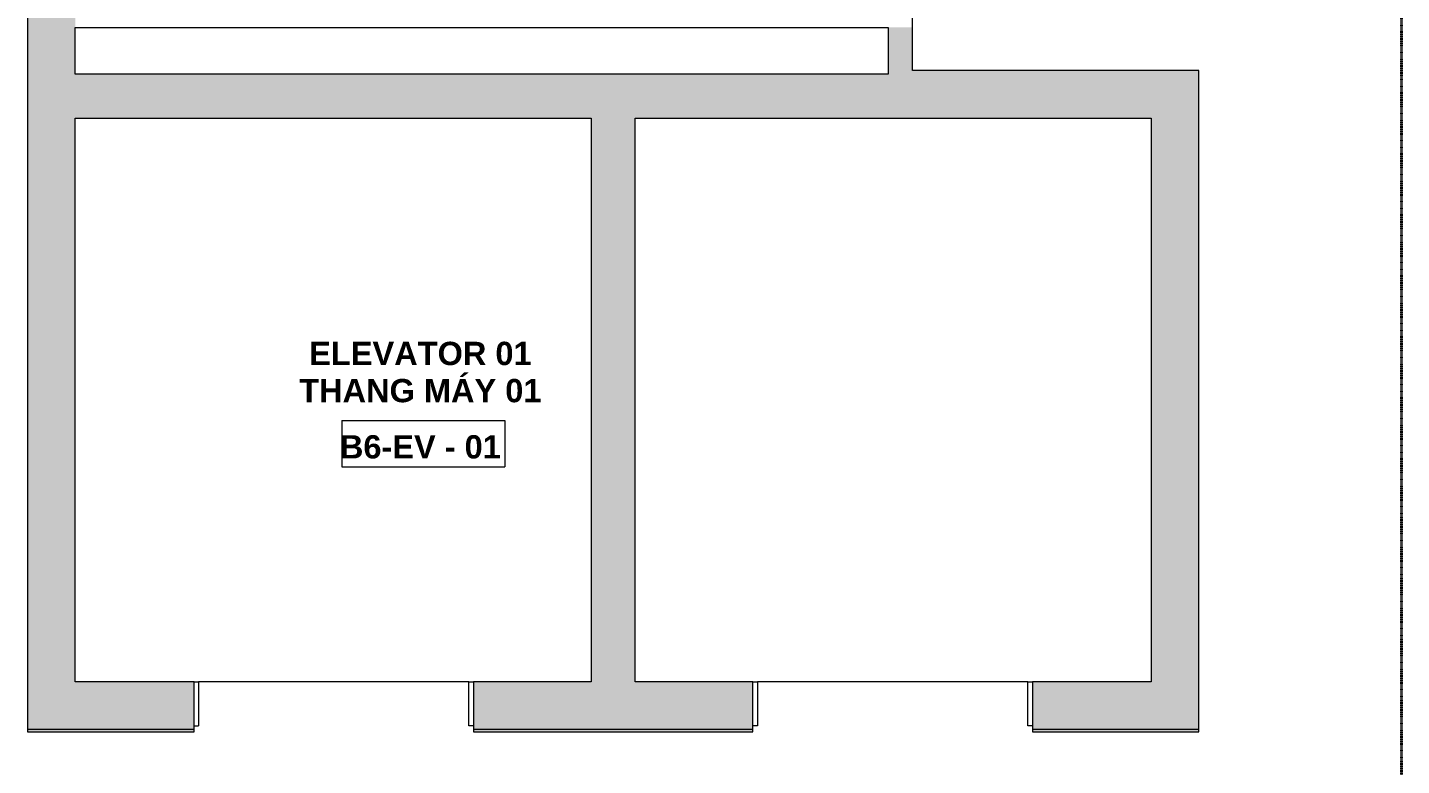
# Model space of a CAD drawing. Header units: millimetres. Extents: x -32090 to 18410, y 18847 to 76047.
# Drawn here: x -10205 to -4305, y 68557 to 71727 of the extents above; entities that cross this region are included whole.
import ezdxf

# ---------------------------------------------------------------- set-up
doc = ezdxf.new("R2010")
doc.units = ezdxf.units.MM
doc.linetypes.add('dash 1-1', pattern=[2, 1, -1])
for name, color, linetype, lineweight in [('A-AREA-IDEN', 2, 'Continuous', 9), ('A-DETL', 90, 'Continuous', 5), ('A-FLOR', 192, 'Continuous', 5), ('A-WALL', 113, 'Continuous', 5), ('A-WALL-PATT', 111, 'Continuous', 5)]:
    doc.layers.add(name, color=color, linetype=linetype, lineweight=lineweight)
doc.styles.add('Arial_B', font='arialbd.ttf', dxfattribs={"height": 100})

# ---------------------------------------------------------------- blocks, each defined once
blk = doc.blocks.new('Room Tag - Room Tag-8377849-1st Traffic Floor Plan - Pedestrian')
at = {"layer": 'A-AREA-IDEN'}
for p, q in [((-7, -0.80625), (-7, -4.80625)), ((-7, -0.80625), (7, -0.80625)), ((7, -0.80625), (7, -4.80625)), ((-7, -4.80625), (7, -4.80625))]:
    blk.add_line(p, q, dxfattribs=at)

msp = doc.modelspace()

# ---------------------------------------------------------------- hatches: boundary and pattern name
at = {"layer": 'A-WALL-PATT'}
for points in [[(-10204.9, 71527), (-9999.9, 71527), (-9999.9, 71832), (-10204.9, 71832), (-10204.9, 71682.8)], [(-6509.9, 71727), (-6509.9, 71527), (-6404.9, 71527), (-6404.9, 71727)], [(-7973.9, 71337), (-6457.4, 71337), (-6457.4, 71527), (-10204.9, 71527), (-10204.9, 71337), (-9999.9, 71337)], [(-6404.9, 71337), (-5174.9, 71337), (-5174.9, 71542), (-6404.9, 71542), (-6404.9, 71527), (-6457.4, 71527), (-6457.4, 71337)], [(-10204.9, 68712), (-9999.9, 68712), (-9999.9, 71337), (-10204.9, 71337), (-10204.9, 68917)], [(-7594.9, 68917), (-7594.9, 71337), (-7784.9, 71337), (-7784.9, 68917)], [(-5174.9, 68727), (-5174.9, 71337), (-5379.9, 71337), (-5379.9, 68727)]]:
    msp.add_hatch(color=256, dxfattribs=at).paths.add_polyline_path(points)
h = msp.add_hatch(color=256, dxfattribs=at)
h.paths.add_polyline_path([(-9999.9, 68712), (-9489.9, 68712), (-9489.9, 68917), (-9999.9, 68917)])
h.paths.add_polyline_path([(-7594.9, 68712), (-7089.9, 68712), (-7089.9, 68917), (-8289.9, 68917), (-8289.9, 68712), (-7784.9, 68712)])
h.paths.add_polyline_path([(-5174.9, 68712), (-5174.9, 68727), (-5379.9, 68727), (-5379.9, 68917), (-5889.9, 68917), (-5889.9, 68712), (-5379.9, 68712)])
h = msp.add_hatch(color=256, dxfattribs=at)
h.paths.add_polyline_path([(-5661.5, 68702), (-5174.9, 68702), (-5174.9, 68712), (-5889.9, 68712), (-5889.9, 68702)])
h.paths.add_polyline_path([(-8289.9, 68702), (-7089.9, 68702), (-7089.9, 68712), (-8289.9, 68712)])
h.paths.add_polyline_path([(-10204.9, 68702), (-9489.9, 68702), (-9489.9, 68712), (-10204.9, 68712)])

# ---------------------------------------------------------------- linework, layer by layer
at = {"layer": 'A-DETL', "linetype": 'dash 1-1', "lineweight": 40}
msp.add_line((-4304.9, 23112), (-4304.9, 72247), dxfattribs=at)
at = {"layer": 'A-FLOR'}
for p, q in [((-8309.9, 68917), (-9469.9, 68917)), ((-9469.9, 68917), (-9469.9, 68727)), ((-8309.9, 68727), (-8309.9, 68917)), ((-5909.9, 68917), (-7069.9, 68917)), ((-7069.9, 68917), (-7069.9, 68727)), ((-5909.9, 68727), (-5909.9, 68917)), ((-9489.9, 68727), (-9469.9, 68727)), ((-8289.9, 68727), (-8309.9, 68727)), ((-7069.9, 68727), (-7089.9, 68727)), ((-5889.9, 68727), (-5909.9, 68727))]:
    msp.add_line(p, q, dxfattribs=at)
at = {"layer": 'A-WALL', "lineweight": 15}
for p, q in [((-6404.9, 71542), (-6404.9, 73192)), ((-10204.9, 71832), (-10204.9, 68702)), ((-9999.9, 71527), (-9999.9, 71727)), ((-9999.9, 71727), (-6509.9, 71727)), ((-6509.9, 71727), (-6509.9, 71527)), ((-6509.9, 71527), (-9999.9, 71527)), ((-5174.9, 71542), (-6404.9, 71542)), ((-5174.9, 68702), (-5174.9, 71542)), ((-9999.9, 68917), (-9999.9, 71337)), ((-9999.9, 71337), (-7784.9, 71337)), ((-7784.9, 71337), (-7784.9, 68917)), ((-7594.9, 68917), (-7594.9, 71337)), ((-7594.9, 71337), (-6457.4, 71337)), ((-6457.4, 71337), (-5379.9, 71337)), ((-5379.9, 71337), (-5379.9, 68917)), ((-9489.9, 68917), (-9999.9, 68917)), ((-9489.9, 68702), (-9489.9, 68917)), ((-7784.9, 68917), (-8289.9, 68917)), ((-8289.9, 68917), (-8289.9, 68702)), ((-7089.9, 68917), (-7594.9, 68917)), ((-7089.9, 68702), (-7089.9, 68917)), ((-5379.9, 68917), (-5889.9, 68917)), ((-5889.9, 68917), (-5889.9, 68702)), ((-9489.9, 68712), (-10204.9, 68712)), ((-10204.9, 68702), (-9489.9, 68702)), ((-7089.9, 68712), (-8289.9, 68712)), ((-8289.9, 68702), (-7089.9, 68702)), ((-5174.9, 68712), (-5889.9, 68712)), ((-5889.9, 68702), (-5174.9, 68702))]:
    msp.add_line(p, q, dxfattribs=at)
at = {"layer": 'A-WALL'}
for p, q in [((-9489.9, 68917), (-9469.9, 68917)), ((-8309.9, 68917), (-8289.9, 68917)), ((-7089.9, 68917), (-7069.9, 68917)), ((-5909.9, 68917), (-5889.9, 68917))]:
    msp.add_line(p, q, dxfattribs=at)

# ---------------------------------------------------------------- block references
at = {"layer": 'A-AREA-IDEN', "xscale": 49.99999999999998, "yscale": 49.99999999999998, "zscale": 49.99999999999998}
msp.add_blockref('Room Tag - Room Tag-8377849-1st Traffic Floor Plan - Pedestrian', (-8505.8, 70079.6), dxfattribs=at)

# ---------------------------------------------------------------- texts
at = {"layer": 'A-AREA-IDEN', "char_height": 100, "attachment_point": 1, "style": 'Arial_B'}
for s, insert, width in [('ELEVATOR 01', (-8995.1, 70377), 1182.489), ('THANG MÁY 01', (-9038.1, 70217.3), 1286.708), ('B6-EV - 01', (-8863.4, 69975.8), 853.797)]:
    msp.add_mtext(s, dxfattribs=dict(at, insert=insert, width=width))

doc.saveas('drawing.dxf')
